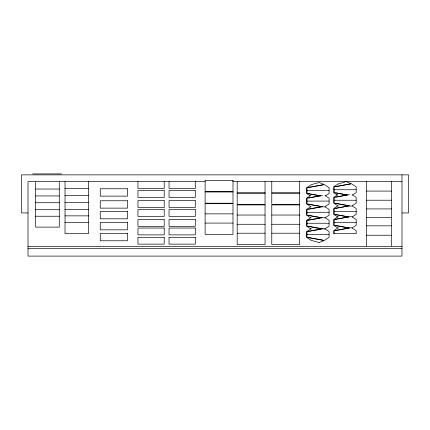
<?xml version="1.0" encoding="UTF-8"?>
<svg xmlns="http://www.w3.org/2000/svg" width="430" height="430" viewBox="0 0 430 430"><rect width="100%" height="100%" fill="white"/><g stroke="black" fill="none" stroke-linecap="round" stroke-linejoin="round"><path stroke-width="0.64" d="M310.686 195.526L306.671 198.144L306.671 204.03L311.186 206.975M310.686 206.728L306.671 209.345L306.671 215.231L310.686 217.849M337.786 194.688L333.777 197.305L333.777 203.191L338.292 206.137M311.186 217.36L306.671 220.305L306.671 226.196L311.186 229.136M337.786 205.889L333.777 208.507L333.777 214.393L337.786 217.01M311.186 228.566L306.671 231.512L306.671 237.403L311.186 240.349L319.189 242.558L324.408 240.349L329.079 237.403L329.079 231.512L324.408 228.566M338.292 216.521L333.777 219.467L333.777 225.358L337.786 227.975M338.292 227.728L333.777 230.673L333.777 233.619L356.185 233.619L356.185 230.673L351.509 227.728M325.445 195.806L329.079 193.516L329.079 187.625L324.408 184.68L319.189 182.471L311.186 184.68L306.671 187.625L306.671 193.516L310.186 195.806M324.408 206.975L329.079 204.03L329.079 198.144L324.924 195.526M352.546 194.967L356.185 192.678L356.185 186.787L351.509 183.841L346.295 181.632L338.292 183.841L333.777 186.787L333.777 192.678L337.287 194.967M324.924 217.849L329.079 215.231L329.079 209.345L324.924 206.728M351.509 206.137L356.185 203.191L356.185 197.305L352.03 194.688M324.408 229.136L329.079 226.196L329.079 220.305L324.408 217.36M352.03 217.01L356.185 214.393L356.185 208.507L352.03 205.889M352.03 227.975L356.185 225.358L356.185 219.467L351.509 216.521M308.047 187.625L323.725 184.68L307.031 187.625L307.031 193.516L320.517 195.892M335.147 186.787L350.832 183.841L334.131 186.787L334.131 192.678L347.617 195.053M308.697 198.02L310.003 197.773M311.309 197.531L320.458 195.811M335.803 197.182L346.908 195.096M308.697 209.222L321.769 206.766M335.803 208.383L348.87 205.927M308.047 220.305L321.113 217.849M335.147 219.467L348.219 217.01M308.047 231.512L321.113 229.061M335.147 230.673L348.87 228.099M322.441 195.424L307.031 198.144L307.031 204.03L323.725 206.975M349.547 194.586L334.131 197.305L334.131 203.191L350.832 206.137M322.441 206.626L307.031 209.345L307.031 215.231L321.801 217.838M349.547 205.787L334.131 208.507L334.131 214.393L348.902 217M323.725 217.36L307.031 220.305L307.031 226.196L323.086 229.023M350.832 216.521L334.131 219.467L334.131 225.358L349.547 228.072M323.725 228.566L307.031 231.512L307.031 237.403L323.725 240.349L308.697 237.527M350.832 227.728L334.131 230.673L334.131 233.619M32.739 173.908L61.56 173.908M205.266 181.632L28.014 181.632L28.014 256.092L401.986 256.092L401.986 174.865M232.791 181.632L401.986 181.632M65.021 188.641L88.661 188.641M35.631 189.028L59.27 189.028M334.131 189.732L356.185 189.732M307.031 190.571L329.079 190.571M366.51 191.087L391.461 191.087M65.021 195.559L88.661 195.559M35.631 195.946L59.27 195.946M334.131 200.251L356.185 200.251M366.51 200.219L391.461 200.219M307.031 201.089L329.079 201.089M65.021 202.326L88.661 202.326M35.631 202.713L59.27 202.713M366.51 208.916L391.461 208.916M65.021 209.324L88.661 209.324M35.631 209.711L59.27 209.711M334.131 211.447L356.185 211.447M307.031 212.286L329.079 212.286M28.014 212.941L21.5 212.941L21.5 174.865L408.5 174.865L408.5 212.941L401.986 212.941M205.121 213.861L232.99 213.861M237.183 215.048L265.052 215.048M271.776 215.048L299.64 215.048M65.021 215.86L88.661 215.86M35.631 216.242L59.27 216.242M366.51 217.472L391.461 217.472M334.131 222.412L356.185 222.412M65.021 222.622L88.661 222.622M205.121 223.084L232.99 223.084M307.031 223.251L329.079 223.251M237.183 224.272L265.052 224.272M271.776 224.272L299.64 224.272M366.51 225.831L391.461 225.831M237.183 233.221L265.052 233.221M271.776 233.221L299.64 233.221M307.031 234.457L329.079 234.457M366.51 235.237L391.461 235.237M28.014 246.669L401.986 246.669M28.014 248.497L401.986 248.475M335.803 192.801L346.908 194.887M308.047 193.516L320.458 195.844M335.147 203.191L348.87 205.771M308.047 204.03L321.769 206.61M335.147 214.393L348.219 216.849M308.047 215.231L321.113 217.688M335.803 225.476L348.87 227.932M308.047 226.196L321.113 228.647M391.461 181.632L391.461 245.89M366.51 181.632L366.51 245.89M299.64 181.632L299.64 192.968L271.776 192.968L271.776 181.632M265.052 181.632L265.052 192.968L237.183 192.968L237.183 181.632M195.29 181.632L195.29 188.469L169.044 188.469L169.044 181.632M164.206 181.632L164.206 188.469L137.955 188.469L137.955 181.632M88.661 181.632L88.661 233.479L65.021 233.479L65.021 181.632M59.27 182.019L59.27 227.104L35.631 227.104L35.631 182.019M232.99 180.444L205.121 180.444L205.121 191.78L232.99 191.78L232.99 180.444M127.511 188.759L100.255 188.759L100.255 196.128L127.511 196.128L127.511 188.759M164.206 190.619L137.955 190.619L137.955 197.456L164.206 197.456L164.206 190.619M195.29 190.619L169.044 190.619L169.044 197.456L195.29 197.456L195.29 190.619M232.99 191.877L205.121 191.877L205.121 203.207L232.99 203.207L232.99 191.877M265.052 193.065L237.183 193.065L237.183 204.395L265.052 204.395L265.052 193.065M299.64 193.065L271.776 193.065L271.776 204.395L299.64 204.395L299.64 193.065M164.206 200.6L137.955 200.6L137.955 207.432L164.206 207.432L164.206 200.6M195.29 200.6L169.044 200.6L169.044 207.432L195.29 207.432L195.29 200.6M127.511 200.767L100.255 200.767L100.255 208.142L127.511 208.142L127.511 200.767M232.99 203.707L205.121 203.707L205.121 234.415L232.99 234.415L232.99 203.707M265.052 204.9L237.183 204.9L237.183 244.552L265.052 244.552L265.052 204.9M299.64 204.9L271.776 204.9L271.776 244.552L299.64 244.552L299.64 204.9M164.206 209.587L137.955 209.587L137.955 216.419L164.206 216.419L164.206 209.587M195.29 209.587L169.044 209.587L169.044 216.419L195.29 216.419L195.29 209.587M127.511 211.442L100.255 211.442L100.255 218.816L127.511 218.816L127.511 211.442M164.206 219.52L137.955 219.52L137.955 226.352L164.206 226.352L164.206 219.52M195.29 219.52L169.044 219.52L169.044 226.352L195.29 226.352L195.29 219.52M127.511 222.46L100.255 222.46L100.255 229.835L127.511 229.835L127.511 222.46M164.206 228.04L137.955 228.04L137.955 234.877L164.206 234.877L164.206 228.04M195.29 228.04L169.044 228.04L169.044 234.877L195.29 234.877L195.29 228.04M127.511 233.404L100.255 233.404L100.255 240.778L127.511 240.778L127.511 233.404M164.206 237.312L137.955 237.312L137.955 244.143L164.206 244.143L164.206 237.312M195.29 237.312L169.044 237.312L169.044 244.143L195.29 244.143L195.29 237.312"/></g></svg>
